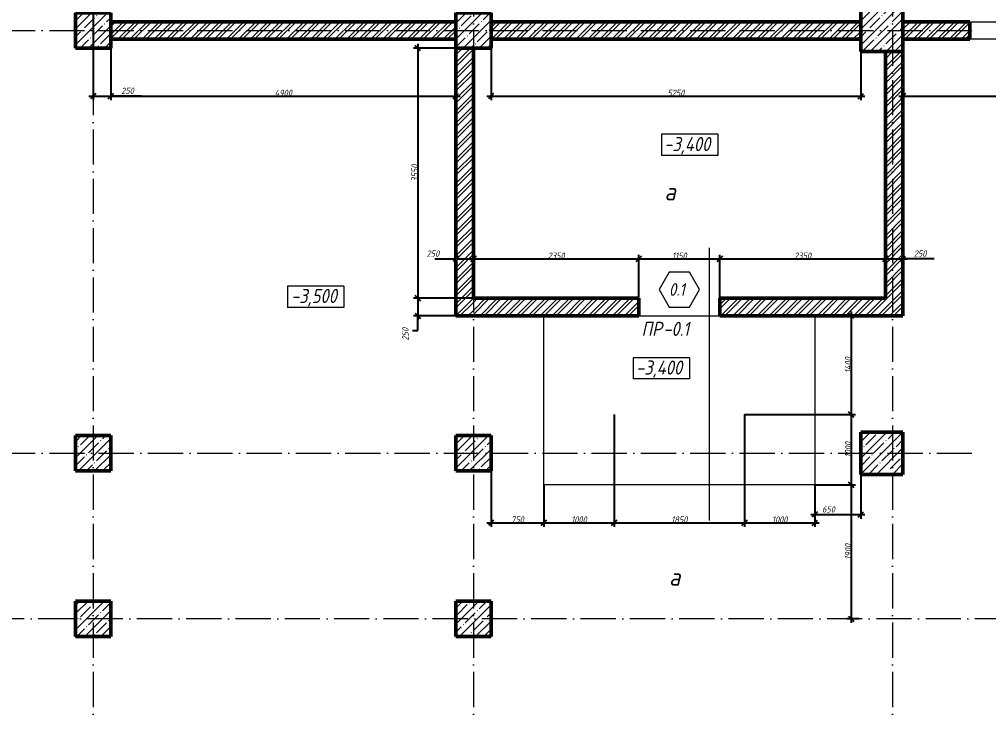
# Model space of a CAD drawing. Header units: millimetres. Extents: x -12989 to 629078, y -109036 to 555275.
# Drawn here: x 590341 to 604105, y 443170 to 452966 of the extents above; entities that cross this region are included whole.
import ezdxf

# ---------------------------------------------------------------- set-up
doc = ezdxf.new("R2010")
doc.units = ezdxf.units.MM
doc.linetypes.add('200_ШТРИХ_ш1п0_6_', pattern=[160, 100, -60])
doc.linetypes.add('50_200_ШТРИХ_1Т_ш5_п1_п1_', pattern=[700, 500, -100, 0, -100])
for name, color, linetype, lineweight in [('A-____-____-DIMS', 7, 'Continuous', 9), ('A-____-NOTE-TEXT', 7, 'Continuous', 9), ('A-DOOR-____-IDEN', 7, 'Continuous', 9), ('A-FLOR-____-OTLN', 7, 'Continuous', 9), ('A-GENM-____-IDEN', 7, 'Continuous', 9), ('A-WALL-____-MCUT-2', 7, 'Continuous', 50), ('G-____-____-DIMS', 7, 'Continuous', 9), ('S-COLS-____-MCUT', 7, 'Continuous', 50), ('S-COLS-____-OTLN', 7, 'Continuous', 9), ('S-GRID-____-OTLN-1', 7, '50_200_ШТРИХ_1Т_ш5_п1_п1_', 9)]:
    doc.layers.add(name, color=color, linetype=linetype, lineweight=lineweight)
for name, color, linetype, lineweight, true_color in [('A-DETL-GENF-OTLN-4', 9, '200_ШТРИХ_ш1п0_6_', 9, 0x808080), ('A-DETL-GENF-OTLN-5', 7, 'Continuous', 5, 0xc0c0c0), ('A-WALL-____-OTLN-1', 7, 'Continuous', 9, 0x800000), ('A-WALL-____-PATT-2', 7, 'Continuous', 9, 0x787878)]:
    doc.layers.add(name, color=color, linetype=linetype, lineweight=lineweight, true_color=true_color)
doc.styles.add('ISOCPEUR_I', font='isocpeui.ttf', dxfattribs={"width": 0.9, "height": 2.5})
doc.styles.add('ISOCPEUR_I_2', font='isocpeui.ttf', dxfattribs={"width": 0.85, "height": 2.3})
doc.styles.add('ISOCPEUR_I_6', font='isocpeui.ttf', dxfattribs={"width": 0.85, "height": 3.5})
doc.styles.add('ISOCPEUR_I_7', font='isocpeui.ttf', dxfattribs={"width": 0.9, "height": 90})
doc.dimstyles.new('ISO-1_8_0_9К_СРЕДНИЙ_Кладочные', dxfattribs={"dimscale": 304.8, "dimtxt": 89.638306, "dimasz": 0.246063, "dimexe": 0.19685, "dimexo": 0, "dimgap": 0, "dimtad": 1, "dimdec": 3, "dimrnd": 0.001, "dimdsep": 46, "dimtxsty": 'ISOCPEUR_I_7', "dimblk1": 'OBLIQUE', "dimblk2": 'OBLIQUE', "dimsah": 1, "dimcen": 0.09, "dimdle": 0.19685, "dimazin": 0, "dimtfac": 1, "dimtdec": 4, "dimtix": 1, "dimtmove": 2, "dimatfit": 3, "dimfxl": 1, "dimtvp": 1, "dimtolj": 1, "dimtzin": 0, "dimarcsym": 2})
doc.dimstyles.new('ISO-1_8_0_9К_СРЕДНИЙ_Кладочные_1', dxfattribs={"dimscale": 304.8, "dimtxt": 89.638306, "dimasz": 0.246063, "dimexe": 0.19685, "dimexo": 0, "dimgap": 0, "dimtad": 1, "dimdec": 3, "dimrnd": 0.001, "dimdsep": 46, "dimtxsty": 'ISOCPEUR_I_7', "dimblk1": 'OBLIQUE', "dimblk2": 'OBLIQUE', "dimsah": 1, "dimcen": 0.09, "dimdle": 0.19685, "dimazin": 0, "dimtfac": 1, "dimtdec": 4, "dimtix": 1, "dimtmove": 0, "dimatfit": 3, "dimfxl": 1, "dimtvp": 1, "dimtolj": 1, "dimtzin": 0, "dimarcsym": 2})
doc.dimstyles.new('ISO-1_8_0_9К_СРЕДНИЙ_Кладочные_2', dxfattribs={"dimscale": 304.8, "dimtxt": 89.638306, "dimasz": 0.246063, "dimexe": 0.19685, "dimexo": 0, "dimgap": 0, "dimtad": 1, "dimdec": 3, "dimrnd": 0.001, "dimdsep": 46, "dimtxsty": 'ISOCPEUR_I_7', "dimblk1": 'OBLIQUE', "dimblk2": 'OBLIQUE', "dimsah": 1, "dimcen": 0.09, "dimdle": 0.19685, "dimazin": 0, "dimtfac": 1, "dimtdec": 4, "dimtix": 1, "dimtmove": 1, "dimatfit": 3, "dimfxl": 1, "dimtvp": 1, "dimtolj": 1, "dimtzin": 0, "dimarcsym": 2})
pattern_1 = [(45, (513638.8, 428127.92), (-85.53659, 85.53659), []), (45, (513695.83, 428127.92), (-85.53659, 85.53659), [])]

# ---------------------------------------------------------------- blocks, each defined once
blk = doc.blocks.new('BSC_Колонна _Прямоугольная - 600х600-V13-АР1_Кладочный план подвала в осях 1-64_А-ГГ')
at = {"layer": 'S-COLS-____-OTLN'}
h = blk.add_hatch(dxfattribs=at)
h.set_pattern_fill('FP_23', color=256, style=0, pattern_type=2)
h.set_pattern_definition([(45, (-88950, -24681.04), (-114.04925, 114.04925), []), (45, (-88835.95, -24681.04), (-114.04925, 114.04925), [201.613, -40.323, 3.353, -36.97])])
h.paths.add_polyline_path([(-300, -300), (300, -300), (300, 300), (-300, 300)], flags=0)
at = {"layer": 'S-COLS-____-MCUT'}
for p, q in [((300, 300), (-300, 300)), ((-300, 300), (-300, -300)), ((300, -300), (300, 300)), ((-300, -300), (300, -300))]:
    blk.add_line(p, q, dxfattribs=at)
blk = doc.blocks.new('BSC_Колонна _Прямоугольная - 600х600-V14-АР1_Кладочный план подвала в осях 1-64_А-ГГ')
at = {"layer": 'S-COLS-____-OTLN'}
h = blk.add_hatch(dxfattribs=at)
h.set_pattern_fill('FP_24', color=256, style=0, pattern_type=2)
h.set_pattern_definition([(45, (-88950, -18681.04), (-114.04925, 114.04925), []), (45, (-88835.95, -18681.04), (-114.04925, 114.04925), [201.613, -40.323, 3.353, -36.97])])
h.paths.add_polyline_path([(-300, -300), (300, -300), (300, 300), (-300, 300)], flags=0)
at = {"layer": 'S-COLS-____-MCUT'}
for p, q in [((300, 300), (-300, 300)), ((-300, 300), (-300, -300)), ((300, -300), (300, 300)), ((-300, -300), (300, -300))]:
    blk.add_line(p, q, dxfattribs=at)
blk = doc.blocks.new('BSC_Колонна _Прямоугольная - 500х500-V20-АР1_Кладочный план подвала в осях 1-64_А-ГГ')
at = {"layer": 'S-COLS-____-OTLN'}
h = blk.add_hatch(dxfattribs=at)
h.set_pattern_fill('FP_31', color=256, style=0, pattern_type=2)
h.set_pattern_definition([(45, (-77750, -24681.04), (-114.04925, 114.04925), []), (45, (-77635.95, -24681.04), (-114.04925, 114.04925), [201.613, -40.323, 3.353, -36.97])])
h.paths.add_polyline_path([(-250, -250), (250, -250), (250, 250), (-250, 250)], flags=0)
at = {"layer": 'S-COLS-____-MCUT'}
for p, q in [((250, 250), (-250, 250)), ((-250, 250), (-250, -250)), ((250, -250), (250, 250)), ((-250, -250), (250, -250))]:
    blk.add_line(p, q, dxfattribs=at)
blk = doc.blocks.new('BSC_Колонна _Прямоугольная - 500х500-V21-АР1_Кладочный план подвала в осях 1-64_А-ГГ')
at = {"layer": 'S-COLS-____-OTLN'}
h = blk.add_hatch(dxfattribs=at)
h.set_pattern_fill('FP_32', color=256, style=0, pattern_type=2)
h.set_pattern_definition([(45, (-83150, -24681.04), (-114.04925, 114.04925), []), (45, (-83035.95, -24681.04), (-114.04925, 114.04925), [201.613, -40.323, 3.353, -36.97])])
h.paths.add_polyline_path([(-250, -250), (250, -250), (250, 250), (-250, 250)], flags=0)
at = {"layer": 'S-COLS-____-MCUT'}
for p, q in [((250, 250), (-250, 250)), ((-250, 250), (-250, -250)), ((250, -250), (250, 250)), ((-250, -250), (250, -250))]:
    blk.add_line(p, q, dxfattribs=at)
blk = doc.blocks.new('BSC_Колонна _Прямоугольная - 500х500-V22-АР1_Кладочный план подвала в осях 1-64_А-ГГ')
at = {"layer": 'S-COLS-____-OTLN'}
h = blk.add_hatch(dxfattribs=at)
h.set_pattern_fill('FP_33', color=256, style=0, pattern_type=2)
h.set_pattern_definition([(45, (-77750, -18681.04), (-114.04925, 114.04925), []), (45, (-77635.95, -18681.04), (-114.04925, 114.04925), [201.613, -40.323, 3.353, -36.97])])
h.paths.add_polyline_path([(-250, -250), (250, -250), (250, 250), (-250, 250)], flags=0)
at = {"layer": 'S-COLS-____-MCUT'}
for p, q in [((250, 250), (-250, 250)), ((-250, 250), (-250, -250)), ((250, -250), (250, 250)), ((-250, -250), (250, -250))]:
    blk.add_line(p, q, dxfattribs=at)
blk = doc.blocks.new('BSC_Колонна _Прямоугольная - 500х500-V23-АР1_Кладочный план подвала в осях 1-64_А-ГГ')
at = {"layer": 'S-COLS-____-OTLN'}
h = blk.add_hatch(dxfattribs=at)
h.set_pattern_fill('FP_34', color=256, style=0, pattern_type=2)
h.set_pattern_definition([(45, (-83150, -18681.04), (-114.04925, 114.04925), []), (45, (-83035.95, -18681.04), (-114.04925, 114.04925), [201.613, -40.323, 3.353, -36.97])])
h.paths.add_polyline_path([(-250, -250), (250, -250), (250, 250), (-250, 250)], flags=0)
at = {"layer": 'S-COLS-____-MCUT'}
for p, q in [((250, 250), (-250, 250)), ((-250, 250), (-250, -250)), ((250, -250), (250, 250)), ((-250, -250), (250, -250))]:
    blk.add_line(p, q, dxfattribs=at)
blk = doc.blocks.new('BSC_Колонна _Прямоугольная - 500х500-V24-АР1_Кладочный план подвала в осях 1-64_А-ГГ')
at = {"layer": 'S-COLS-____-OTLN'}
h = blk.add_hatch(dxfattribs=at)
h.set_pattern_fill('FP_35', color=256, style=0, pattern_type=2)
h.set_pattern_definition([(45, (-77750, -16331.04), (-114.04925, 114.04925), []), (45, (-77635.95, -16331.04), (-114.04925, 114.04925), [201.613, -40.323, 3.353, -36.97])])
h.paths.add_polyline_path([(-250, -250), (250, -250), (250, 250), (-250, 250)], flags=0)
at = {"layer": 'S-COLS-____-MCUT'}
for p, q in [((250, 250), (-250, 250)), ((-250, 250), (-250, -250)), ((250, -250), (250, 250)), ((-250, -250), (250, -250))]:
    blk.add_line(p, q, dxfattribs=at)
blk = doc.blocks.new('BSC_Колонна _Прямоугольная - 500х500-V25-АР1_Кладочный план подвала в осях 1-64_А-ГГ')
at = {"layer": 'S-COLS-____-OTLN'}
h = blk.add_hatch(dxfattribs=at)
h.set_pattern_fill('FP_36', color=256, style=0, pattern_type=2)
h.set_pattern_definition([(45, (-83150, -16331.04), (-114.04925, 114.04925), []), (45, (-83035.95, -16331.04), (-114.04925, 114.04925), [201.613, -40.323, 3.353, -36.97])])
h.paths.add_polyline_path([(-250, -250), (250, -250), (250, 250), (-250, 250)], flags=0)
at = {"layer": 'S-COLS-____-MCUT'}
for p, q in [((250, 250), (-250, 250)), ((-250, 250), (-250, -250)), ((250, -250), (250, 250)), ((-250, -250), (250, -250))]:
    blk.add_line(p, q, dxfattribs=at)
blk = doc.blocks.new('DET_L_Имитация разреза_ISO2-5 - Влево-35542105-АР1_Кладочный план подвала в осях 1-64_А-ГГ')
at = {"layer": 'A-DETL-GENF-OTLN-5'}
blk.add_line((143, 0), (4017, 0), dxfattribs=at)
blk = doc.blocks.new('Высотные отметки - 9_5х3_5_h_-17668430-АР1_Кладочный план подвала в осях 1-64_А-ГГ')
at = {"layer": 'G-____-____-DIMS'}
for p, q in [((-4, 3), (-4, 0)), ((4, 3), (-4, 3)), ((4, 3), (4, 0)), ((4, 0), (-4, 0))]:
    blk.add_line(p, q, dxfattribs=at)
blk = doc.blocks.new('_Oblique')
at = {"color": 0, "linetype": 'ByBlock', "lineweight": -2}
blk.add_line((-0.5, -0.5), (0.5, 0.5), dxfattribs=at)
blk = doc.blocks.new('*D6333')
at = {"layer": 'A-____-____-DIMS', "color": 0, "lineweight": -2, "transparency": 16777216}
for p, q in [((601639, 448759), (602214, 448759)), ((602154, 448819), (602154, 447299)), ((600639, 447359), (602214, 447359))]:
    blk.add_line(p, q, dxfattribs=at)
at = {"layer": 'Defpoints', "color": 0, "transparency": 16777216}
for p in [(601639, 448759), (600639, 447359), (602154, 447359)]:
    blk.add_point(p, dxfattribs=at)
at = {"layer": 'A-____-____-DIMS', "color": 0, "lineweight": -2, "transparency": 16777216, "xscale": 75, "yscale": 75, "zscale": 75}
for p, rotation in [((602154, 448759), 90), ((602154, 447359), 270)]:
    blk.add_blockref('_Oblique', p, dxfattribs=dict(at, rotation=rotation))
at = {"layer": 'A-____-____-DIMS', "color": 0, "transparency": 16777216, "insert": (602109, 448059), "char_height": 90, "width": 521.28, "attachment_point": 5, "rotation": 90, "style": 'ISOCPEUR_I_7'}
blk.add_mtext('\\A1;1400', dxfattribs=at)
blk = doc.blocks.new('*D6334')
at = {"layer": 'A-____-____-DIMS', "color": 0, "lineweight": -2, "transparency": 16777216}
for p, q in [((600639, 447359), (602214, 447359)), ((602154, 447419), (602154, 446299)), ((601639, 446359), (602214, 446359))]:
    blk.add_line(p, q, dxfattribs=at)
at = {"layer": 'Defpoints', "color": 0, "transparency": 16777216}
for p in [(600639, 447359), (601639, 446359), (602154, 446359)]:
    blk.add_point(p, dxfattribs=at)
at = {"layer": 'A-____-____-DIMS', "color": 0, "lineweight": -2, "transparency": 16777216, "xscale": 75, "yscale": 75, "zscale": 75}
for p, rotation in [((602154, 447359), 90), ((602154, 446359), 270)]:
    blk.add_blockref('_Oblique', p, dxfattribs=dict(at, rotation=rotation))
at = {"layer": 'A-____-____-DIMS', "color": 0, "transparency": 16777216, "insert": (602109, 446859), "char_height": 90, "width": 504.73, "attachment_point": 5, "rotation": 90, "style": 'ISOCPEUR_I_7'}
blk.add_mtext('\\A1;1000', dxfattribs=at)
blk = doc.blocks.new('*D6335')
at = {"layer": 'A-____-____-DIMS', "color": 0, "lineweight": -2, "transparency": 16777216}
for p, q in [((601639, 446359), (602214, 446359)), ((602154, 446419), (602154, 444399)), ((602260, 444459), (602094, 444459))]:
    blk.add_line(p, q, dxfattribs=at)
at = {"layer": 'Defpoints', "color": 0, "transparency": 16777216}
for p in [(601639, 446359), (602154, 444459), (602260, 444459)]:
    blk.add_point(p, dxfattribs=at)
at = {"layer": 'A-____-____-DIMS', "color": 0, "lineweight": -2, "transparency": 16777216, "xscale": 75, "yscale": 75, "zscale": 75}
for p, rotation in [((602154, 446359), 90), ((602154, 444459), 270)]:
    blk.add_blockref('_Oblique', p, dxfattribs=dict(at, rotation=rotation))
at = {"layer": 'A-____-____-DIMS', "color": 0, "transparency": 16777216, "insert": (602109, 445409), "char_height": 90, "width": 504.73, "attachment_point": 5, "rotation": 90, "style": 'ISOCPEUR_I_7'}
blk.add_mtext('\\A1;1900', dxfattribs=at)
blk = doc.blocks.new('*D6336')
at = {"layer": 'A-____-____-DIMS', "color": 0, "lineweight": -2, "transparency": 16777216}
for p, q in [((597039, 446559), (597039, 445762)), ((597789, 446359), (597789, 445762)), ((596979, 445822), (597849, 445822))]:
    blk.add_line(p, q, dxfattribs=at)
at = {"layer": 'Defpoints', "color": 0, "transparency": 16777216}
for p in [(597039, 446559), (597789, 446359), (597789, 445822)]:
    blk.add_point(p, dxfattribs=at)
at = {"layer": 'A-____-____-DIMS', "color": 0, "lineweight": -2, "transparency": 16777216, "xscale": 75, "yscale": 75, "zscale": 75, "rotation": 180}
blk.add_blockref('_Oblique', (597039, 445822), dxfattribs=at)
at = {"layer": 'A-____-____-DIMS', "color": 0, "lineweight": -2, "transparency": 16777216, "xscale": 75, "yscale": 75, "zscale": 75}
blk.add_blockref('_Oblique', (597789, 445822), dxfattribs=at)
at = {"layer": 'A-____-____-DIMS', "color": 0, "transparency": 16777216, "insert": (597414, 445868), "char_height": 90, "width": 409.58, "attachment_point": 5, "style": 'ISOCPEUR_I_7'}
blk.add_mtext('\\A1;750', dxfattribs=at)
blk = doc.blocks.new('*D6337')
at = {"layer": 'A-____-____-DIMS', "color": 0, "lineweight": -2, "transparency": 16777216}
for p, q in [((598789, 447359), (598789, 445762)), ((597789, 446359), (597789, 445762)), ((597729, 445822), (598849, 445822))]:
    blk.add_line(p, q, dxfattribs=at)
at = {"layer": 'Defpoints', "color": 0, "transparency": 16777216}
for p in [(598789, 447359), (597789, 446359), (598789, 445822)]:
    blk.add_point(p, dxfattribs=at)
at = {"layer": 'A-____-____-DIMS', "color": 0, "lineweight": -2, "transparency": 16777216, "xscale": 75, "yscale": 75, "zscale": 75, "rotation": 180}
blk.add_blockref('_Oblique', (597789, 445822), dxfattribs=at)
at = {"layer": 'A-____-____-DIMS', "color": 0, "lineweight": -2, "transparency": 16777216, "xscale": 75, "yscale": 75, "zscale": 75}
blk.add_blockref('_Oblique', (598789, 445822), dxfattribs=at)
at = {"layer": 'A-____-____-DIMS', "color": 0, "transparency": 16777216, "insert": (598289, 445867), "char_height": 90, "width": 504.73, "attachment_point": 5, "style": 'ISOCPEUR_I_7'}
blk.add_mtext('\\A1;1000', dxfattribs=at)
blk = doc.blocks.new('*D6348')
at = {"layer": 'A-____-____-DIMS', "color": 0, "lineweight": -2, "transparency": 16777216}
for p, q in [((598789, 447359), (598789, 445762)), ((600639, 447359), (600639, 445762)), ((598729, 445822), (600699, 445822))]:
    blk.add_line(p, q, dxfattribs=at)
at = {"layer": 'Defpoints', "color": 0, "transparency": 16777216}
for p in [(598789, 447359), (600639, 447359), (600639, 445822)]:
    blk.add_point(p, dxfattribs=at)
at = {"layer": 'A-____-____-DIMS', "color": 0, "lineweight": -2, "transparency": 16777216, "xscale": 75, "yscale": 75, "zscale": 75, "rotation": 180}
blk.add_blockref('_Oblique', (598789, 445822), dxfattribs=at)
at = {"layer": 'A-____-____-DIMS', "color": 0, "lineweight": -2, "transparency": 16777216, "xscale": 75, "yscale": 75, "zscale": 75}
blk.add_blockref('_Oblique', (600639, 445822), dxfattribs=at)
at = {"layer": 'A-____-____-DIMS', "color": 0, "transparency": 16777216, "insert": (599714, 445867), "char_height": 90, "width": 504.73, "attachment_point": 5, "style": 'ISOCPEUR_I_7'}
blk.add_mtext('\\A1;1850', dxfattribs=at)
blk = doc.blocks.new('*D6349')
at = {"layer": 'A-____-____-DIMS', "color": 0, "lineweight": -2, "transparency": 16777216}
for p, q in [((600639, 447359), (600639, 445762)), ((601639, 446359), (601639, 445762)), ((600579, 445822), (601699, 445822))]:
    blk.add_line(p, q, dxfattribs=at)
at = {"layer": 'Defpoints', "color": 0, "transparency": 16777216}
for p in [(600639, 447359), (601639, 446359), (601639, 445822)]:
    blk.add_point(p, dxfattribs=at)
at = {"layer": 'A-____-____-DIMS', "color": 0, "lineweight": -2, "transparency": 16777216, "xscale": 75, "yscale": 75, "zscale": 75, "rotation": 180}
blk.add_blockref('_Oblique', (600639, 445822), dxfattribs=at)
at = {"layer": 'A-____-____-DIMS', "color": 0, "lineweight": -2, "transparency": 16777216, "xscale": 75, "yscale": 75, "zscale": 75}
blk.add_blockref('_Oblique', (601639, 445822), dxfattribs=at)
at = {"layer": 'A-____-____-DIMS', "color": 0, "transparency": 16777216, "insert": (601139, 445867), "char_height": 90, "width": 504.73, "attachment_point": 5, "style": 'ISOCPEUR_I_7'}
blk.add_mtext('\\A1;1000', dxfattribs=at)
blk = doc.blocks.new('*D6350')
at = {"layer": 'A-____-____-DIMS', "color": 0, "lineweight": -2, "transparency": 16777216}
for p, q in [((602289, 446509), (602289, 445877)), ((601639, 446359), (601639, 445877)), ((601579, 445937), (602349, 445937))]:
    blk.add_line(p, q, dxfattribs=at)
at = {"layer": 'Defpoints', "color": 0, "transparency": 16777216}
for p in [(602289, 446509), (601639, 446359), (602289, 445937)]:
    blk.add_point(p, dxfattribs=at)
at = {"layer": 'A-____-____-DIMS', "color": 0, "lineweight": -2, "transparency": 16777216, "xscale": 75, "yscale": 75, "zscale": 75, "rotation": 180}
blk.add_blockref('_Oblique', (601639, 445937), dxfattribs=at)
at = {"layer": 'A-____-____-DIMS', "color": 0, "lineweight": -2, "transparency": 16777216, "xscale": 75, "yscale": 75, "zscale": 75}
blk.add_blockref('_Oblique', (602289, 445937), dxfattribs=at)
at = {"layer": 'A-____-____-DIMS', "color": 0, "transparency": 16777216, "insert": (601739, 446057), "char_height": 90, "width": 409.58, "attachment_point": 1, "line_spacing_factor": 1.149209, "style": 'ISOCPEUR_I_7'}
blk.add_mtext('\\A1;650', dxfattribs=at)
blk = doc.blocks.new('Марка проема - марка проема-27336095-АР1_Кладочный план подвала в осях 1-64_А-ГГ')
at = {"layer": 'A-DOOR-____-IDEN'}
for p, q in [((-1.44, 0.16), (-2.88, -2.33)), ((1.44, 0.16), (-1.44, 0.16)), ((2.88, -2.33), (1.44, 0.16)), ((-2.88, -2.33), (-1.44, -4.82)), ((1.44, -4.82), (2.88, -2.33)), ((-1.44, -4.82), (1.44, -4.82))]:
    blk.add_line(p, q, dxfattribs=at)
blk = doc.blocks.new('*D6393')
at = {"layer": 'A-____-____-DIMS', "color": 0, "lineweight": -2, "transparency": 16777216}
for p, q in [((596539, 452559), (595939, 452559)), ((595999, 452619), (595999, 448949)), ((596789, 449009), (595939, 449009))]:
    blk.add_line(p, q, dxfattribs=at)
at = {"layer": 'Defpoints', "color": 0, "transparency": 16777216}
for p in [(596539, 452559), (595999, 449009), (596789, 449009)]:
    blk.add_point(p, dxfattribs=at)
at = {"layer": 'A-____-____-DIMS', "color": 0, "lineweight": -2, "transparency": 16777216, "xscale": 75, "yscale": 75, "zscale": 75}
for p, rotation in [((595999, 452559), 90), ((595999, 449009), 270)]:
    blk.add_blockref('_Oblique', p, dxfattribs=dict(at, rotation=rotation))
at = {"layer": 'A-____-____-DIMS', "color": 0, "transparency": 16777216, "insert": (595954, 450784), "char_height": 90, "width": 546.1, "attachment_point": 5, "rotation": 90, "style": 'ISOCPEUR_I_7'}
blk.add_mtext('\\A1;3550', dxfattribs=at)
blk = doc.blocks.new('*D6394')
at = {"layer": 'A-____-____-DIMS', "color": 0, "lineweight": -2, "transparency": 16777216}
for p, q in [((596789, 449009), (595939, 449009)), ((595999, 449069), (595999, 448699)), ((596539, 448759), (595939, 448759)), ((595999, 448553), (595999, 448759)), ((595924, 448553), (595999, 448553))]:
    blk.add_line(p, q, dxfattribs=at)
at = {"layer": 'Defpoints', "color": 0, "transparency": 16777216}
for p in [(596789, 449009), (595999, 448759), (596539, 448759)]:
    blk.add_point(p, dxfattribs=at)
at = {"layer": 'A-____-____-DIMS', "color": 0, "lineweight": -2, "transparency": 16777216, "xscale": 75, "yscale": 75, "zscale": 75}
for p, rotation in [((595999, 449009), 90), ((595999, 448759), 270)]:
    blk.add_blockref('_Oblique', p, dxfattribs=dict(at, rotation=rotation))
at = {"layer": 'A-____-____-DIMS', "color": 0, "transparency": 16777216, "insert": (595778, 448408), "char_height": 90, "width": 409.58, "attachment_point": 1, "rotation": 90, "line_spacing_factor": 1.149209, "style": 'ISOCPEUR_I_7'}
blk.add_mtext('\\A1;250', dxfattribs=at)
blk = doc.blocks.new('*D6395')
at = {"layer": 'A-____-____-DIMS', "color": 0, "lineweight": -2, "transparency": 16777216}
for p, q in [((596539, 449673), (596539, 449507)), ((596789, 449673), (596789, 449507)), ((596243, 449567), (596539, 449567)), ((596479, 449567), (596849, 449567))]:
    blk.add_line(p, q, dxfattribs=at)
at = {"layer": 'Defpoints', "color": 0, "transparency": 16777216}
for p in [(596539, 449673), (596789, 449673), (596789, 449567)]:
    blk.add_point(p, dxfattribs=at)
at = {"layer": 'A-____-____-DIMS', "color": 0, "lineweight": -2, "transparency": 16777216, "xscale": 75, "yscale": 75, "zscale": 75, "rotation": 180}
blk.add_blockref('_Oblique', (596539, 449567), dxfattribs=at)
at = {"layer": 'A-____-____-DIMS', "color": 0, "lineweight": -2, "transparency": 16777216, "xscale": 75, "yscale": 75, "zscale": 75}
blk.add_blockref('_Oblique', (596789, 449567), dxfattribs=at)
at = {"layer": 'A-____-____-DIMS', "color": 0, "transparency": 16777216, "insert": (596124, 449687), "char_height": 90, "width": 409.58, "attachment_point": 1, "line_spacing_factor": 1.149209, "style": 'ISOCPEUR_I_7'}
blk.add_mtext('\\A1;250', dxfattribs=at)
blk = doc.blocks.new('*D6396')
at = {"layer": 'A-____-____-DIMS', "color": 0, "lineweight": -2, "transparency": 16777216}
for p, q in [((596789, 449673), (596789, 449507)), ((596729, 449567), (599199, 449567)), ((599139, 449017), (599139, 449627))]:
    blk.add_line(p, q, dxfattribs=at)
at = {"layer": 'Defpoints', "color": 0, "transparency": 16777216}
for p in [(596789, 449673), (599139, 449567), (599139, 449017)]:
    blk.add_point(p, dxfattribs=at)
at = {"layer": 'A-____-____-DIMS', "color": 0, "lineweight": -2, "transparency": 16777216, "xscale": 75, "yscale": 75, "zscale": 75, "rotation": 180}
blk.add_blockref('_Oblique', (596789, 449567), dxfattribs=at)
at = {"layer": 'A-____-____-DIMS', "color": 0, "lineweight": -2, "transparency": 16777216, "xscale": 75, "yscale": 75, "zscale": 75}
blk.add_blockref('_Oblique', (599139, 449567), dxfattribs=at)
at = {"layer": 'A-____-____-DIMS', "color": 0, "transparency": 16777216, "insert": (597964, 449612), "char_height": 90, "width": 546.1, "attachment_point": 5, "style": 'ISOCPEUR_I_7'}
blk.add_mtext('\\A1;2350', dxfattribs=at)
blk = doc.blocks.new('*D6397')
at = {"layer": 'A-____-____-DIMS', "color": 0, "lineweight": -2, "transparency": 16777216}
for p, q in [((599079, 449567), (600349, 449567)), ((599139, 449017), (599139, 449627)), ((600289, 449015), (600289, 449627))]:
    blk.add_line(p, q, dxfattribs=at)
at = {"layer": 'Defpoints', "color": 0, "transparency": 16777216}
for p in [(600289, 449567), (599139, 449017), (600289, 449015)]:
    blk.add_point(p, dxfattribs=at)
at = {"layer": 'A-____-____-DIMS', "color": 0, "lineweight": -2, "transparency": 16777216, "xscale": 75, "yscale": 75, "zscale": 75, "rotation": 180}
blk.add_blockref('_Oblique', (599139, 449567), dxfattribs=at)
at = {"layer": 'A-____-____-DIMS', "color": 0, "lineweight": -2, "transparency": 16777216, "xscale": 75, "yscale": 75, "zscale": 75}
blk.add_blockref('_Oblique', (600289, 449567), dxfattribs=at)
at = {"layer": 'A-____-____-DIMS', "color": 0, "transparency": 16777216, "insert": (599714, 449612), "char_height": 90, "width": 463.36, "attachment_point": 5, "style": 'ISOCPEUR_I_7'}
blk.add_mtext('\\A1;1150', dxfattribs=at)
blk = doc.blocks.new('*D6398')
at = {"layer": 'A-____-____-DIMS', "color": 0, "lineweight": -2, "transparency": 16777216}
for p, q in [((602639, 449673), (602639, 449507)), ((600229, 449567), (602699, 449567)), ((600289, 449015), (600289, 449627))]:
    blk.add_line(p, q, dxfattribs=at)
at = {"layer": 'Defpoints', "color": 0, "transparency": 16777216}
for p in [(602639, 449673), (602639, 449567), (600289, 449015)]:
    blk.add_point(p, dxfattribs=at)
at = {"layer": 'A-____-____-DIMS', "color": 0, "lineweight": -2, "transparency": 16777216, "xscale": 75, "yscale": 75, "zscale": 75, "rotation": 180}
blk.add_blockref('_Oblique', (600289, 449567), dxfattribs=at)
at = {"layer": 'A-____-____-DIMS', "color": 0, "lineweight": -2, "transparency": 16777216, "xscale": 75, "yscale": 75, "zscale": 75}
blk.add_blockref('_Oblique', (602639, 449567), dxfattribs=at)
at = {"layer": 'A-____-____-DIMS', "color": 0, "transparency": 16777216, "insert": (601464, 449612), "char_height": 90, "width": 546.1, "attachment_point": 5, "style": 'ISOCPEUR_I_7'}
blk.add_mtext('\\A1;2350', dxfattribs=at)
blk = doc.blocks.new('*D6399')
at = {"layer": 'A-____-____-DIMS', "color": 0, "lineweight": -2, "transparency": 16777216}
for p, q in [((602639, 449673), (602639, 449507)), ((602889, 449673), (602889, 449507)), ((602579, 449567), (602949, 449567)), ((603333, 449567), (602889, 449567))]:
    blk.add_line(p, q, dxfattribs=at)
at = {"layer": 'Defpoints', "color": 0, "transparency": 16777216}
for p in [(602639, 449673), (602889, 449673), (602889, 449567)]:
    blk.add_point(p, dxfattribs=at)
at = {"layer": 'A-____-____-DIMS', "color": 0, "lineweight": -2, "transparency": 16777216, "xscale": 75, "yscale": 75, "zscale": 75, "rotation": 180}
blk.add_blockref('_Oblique', (602639, 449567), dxfattribs=at)
at = {"layer": 'A-____-____-DIMS', "color": 0, "lineweight": -2, "transparency": 16777216, "xscale": 75, "yscale": 75, "zscale": 75}
blk.add_blockref('_Oblique', (602889, 449567), dxfattribs=at)
at = {"layer": 'A-____-____-DIMS', "color": 0, "transparency": 16777216, "insert": (603042, 449687), "char_height": 90, "width": 409.58, "attachment_point": 1, "line_spacing_factor": 1.149209, "style": 'ISOCPEUR_I_7'}
blk.add_mtext('\\A1;250', dxfattribs=at)
blk = doc.blocks.new('*D6400')
at = {"layer": 'A-____-____-DIMS', "color": 0, "lineweight": -2, "transparency": 16777216}
for p, q in [((597039, 452684), (597039, 451818)), ((602289, 452684), (602289, 451818)), ((596979, 451878), (602349, 451878))]:
    blk.add_line(p, q, dxfattribs=at)
at = {"layer": 'Defpoints', "color": 0, "transparency": 16777216}
for p in [(597039, 452684), (602289, 452684), (602289, 451878)]:
    blk.add_point(p, dxfattribs=at)
at = {"layer": 'A-____-____-DIMS', "color": 0, "lineweight": -2, "transparency": 16777216, "xscale": 75, "yscale": 75, "zscale": 75, "rotation": 180}
blk.add_blockref('_Oblique', (597039, 451878), dxfattribs=at)
at = {"layer": 'A-____-____-DIMS', "color": 0, "lineweight": -2, "transparency": 16777216, "xscale": 75, "yscale": 75, "zscale": 75}
blk.add_blockref('_Oblique', (602289, 451878), dxfattribs=at)
at = {"layer": 'A-____-____-DIMS', "color": 0, "transparency": 16777216, "insert": (599664, 451923), "char_height": 90, "width": 546.1, "attachment_point": 5, "style": 'ISOCPEUR_I_7'}
blk.add_mtext('\\A1;5250', dxfattribs=at)
blk = doc.blocks.new('*D6408')
at = {"layer": 'A-____-____-DIMS', "color": 0, "lineweight": -2, "transparency": 16777216}
for p, q in [((591389, 453059), (591389, 451818)), ((591639, 452684), (591639, 451818)), ((591329, 451878), (591699, 451878)), ((592077, 451878), (591639, 451878))]:
    blk.add_line(p, q, dxfattribs=at)
at = {"layer": 'Defpoints', "color": 0, "transparency": 16777216}
for p in [(591389, 453059), (591639, 452684), (591639, 451878)]:
    blk.add_point(p, dxfattribs=at)
at = {"layer": 'A-____-____-DIMS', "color": 0, "lineweight": -2, "transparency": 16777216, "xscale": 75, "yscale": 75, "zscale": 75, "rotation": 180}
blk.add_blockref('_Oblique', (591389, 451878), dxfattribs=at)
at = {"layer": 'A-____-____-DIMS', "color": 0, "lineweight": -2, "transparency": 16777216, "xscale": 75, "yscale": 75, "zscale": 75}
blk.add_blockref('_Oblique', (591639, 451878), dxfattribs=at)
at = {"layer": 'A-____-____-DIMS', "color": 0, "transparency": 16777216, "insert": (591786, 451998), "char_height": 90, "width": 409.58, "attachment_point": 1, "line_spacing_factor": 1.149209, "style": 'ISOCPEUR_I_7'}
blk.add_mtext('\\A1;250', dxfattribs=at)
blk = doc.blocks.new('*D6409')
at = {"layer": 'A-____-____-DIMS', "color": 0, "lineweight": -2, "transparency": 16777216}
for p, q in [((591639, 452684), (591639, 451818)), ((596539, 452684), (596539, 451818)), ((591579, 451878), (596599, 451878))]:
    blk.add_line(p, q, dxfattribs=at)
at = {"layer": 'Defpoints', "color": 0, "transparency": 16777216}
for p in [(591639, 452684), (596539, 452684), (596539, 451878)]:
    blk.add_point(p, dxfattribs=at)
at = {"layer": 'A-____-____-DIMS', "color": 0, "lineweight": -2, "transparency": 16777216, "xscale": 75, "yscale": 75, "zscale": 75, "rotation": 180}
blk.add_blockref('_Oblique', (591639, 451878), dxfattribs=at)
at = {"layer": 'A-____-____-DIMS', "color": 0, "lineweight": -2, "transparency": 16777216, "xscale": 75, "yscale": 75, "zscale": 75}
blk.add_blockref('_Oblique', (596539, 451878), dxfattribs=at)
at = {"layer": 'A-____-____-DIMS', "color": 0, "transparency": 16777216, "insert": (594089, 451923), "char_height": 90, "width": 562.65, "attachment_point": 5, "style": 'ISOCPEUR_I_7'}
blk.add_mtext('\\A1;4900', dxfattribs=at)
blk = doc.blocks.new('*D6410')
at = {"layer": 'A-____-____-DIMS', "color": 0, "lineweight": -2, "transparency": 16777216}
for p, q in [((606889, 452934), (606889, 451818)), ((602889, 452684), (602889, 451818)), ((602829, 451878), (606949, 451878))]:
    blk.add_line(p, q, dxfattribs=at)
at = {"layer": 'Defpoints', "color": 0, "transparency": 16777216}
for p in [(606889, 452934), (602889, 452684), (606889, 451878)]:
    blk.add_point(p, dxfattribs=at)
at = {"layer": 'A-____-____-DIMS', "color": 0, "lineweight": -2, "transparency": 16777216, "xscale": 75, "yscale": 75, "zscale": 75, "rotation": 180}
blk.add_blockref('_Oblique', (602889, 451878), dxfattribs=at)
at = {"layer": 'A-____-____-DIMS', "color": 0, "lineweight": -2, "transparency": 16777216, "xscale": 75, "yscale": 75, "zscale": 75}
blk.add_blockref('_Oblique', (606889, 451878), dxfattribs=at)
at = {"layer": 'A-____-____-DIMS', "color": 0, "transparency": 16777216, "insert": (604889, 451923), "char_height": 90, "width": 562.65, "attachment_point": 5, "style": 'ISOCPEUR_I_7'}
blk.add_mtext('\\A1;4000', dxfattribs=at)

msp = doc.modelspace()

# ---------------------------------------------------------------- hatches: boundary and pattern name
at = {"layer": 'A-WALL-____-PATT-2'}
h = msp.add_hatch(dxfattribs=at)
h.set_pattern_fill('FP_5', color=256, style=0, pattern_type=2)
h.set_pattern_definition(pattern_1)
h.paths.add_polyline_path([(596538.8036, 452683.9591), (596538.8036, 452933.9591), (591638.8036, 452933.9591), (591638.8036, 452683.9591)], flags=0)
h = msp.add_hatch(dxfattribs=at)
h.set_pattern_fill('FP_5', color=256, style=0, pattern_type=2)
h.set_pattern_definition(pattern_1)
h.paths.add_polyline_path([(602288.8036, 452683.9591), (602288.8036, 452933.9591), (597038.8036, 452933.9591), (597038.8036, 452683.9591), (598463.5906, 452683.9591)], flags=0)
h = msp.add_hatch(dxfattribs=at)
h.set_pattern_fill('FP_5', color=256, style=0, pattern_type=2)
h.set_pattern_definition(pattern_1)
h.paths.add_polyline_path([(607138.8036, 452683.9591), (607138.8036, 452933.9591), (605038.8036, 452933.9591), (605038.8036, 452683.9591), (605533.6035, 452683.9591)], flags=0)
h.paths.add_polyline_path([(603838.8036, 452683.9591), (603838.8036, 452933.9591), (602888.8036, 452933.9591), (602888.8036, 452683.9591)], flags=0)
h = msp.add_hatch(dxfattribs=at)
h.set_pattern_fill('FP_5', color=256, style=0, pattern_type=2)
h.set_pattern_definition(pattern_1)
h.paths.add_polyline_path([(596788.8036, 448758.9591), (596788.8036, 452558.9591), (596538.8036, 452558.9591), (596538.8036, 448758.9591)], flags=0)
h = msp.add_hatch(dxfattribs=at)
h.set_pattern_fill('FP_5', color=256, style=0, pattern_type=2)
h.set_pattern_definition(pattern_1)
h.paths.add_polyline_path([(602888.8036, 449008.9591), (602888.8036, 452508.9591), (602638.8036, 452508.9591), (602638.8036, 449008.9591)], flags=0)
h = msp.add_hatch(dxfattribs=at)
h.set_pattern_fill('FP_5', color=256, style=0, pattern_type=2)
h.set_pattern_definition(pattern_1)
h.paths.add_polyline_path([(600288.8036, 448758.9591), (602888.8036, 448758.9591), (602888.8036, 449008.9591), (600288.8036, 449008.9591)], flags=0)
h.paths.add_polyline_path([(598463.5906, 448758.9591), (599138.8036, 448758.9591), (599138.8036, 449008.9591), (596788.8036, 449008.9591), (596788.8036, 448758.9591)], flags=0)

# ---------------------------------------------------------------- linework, layer by layer
at = {"layer": 'A-FLOR-____-OTLN'}
for p, q in [((597788.8036, 446358.9591), (597788.8036, 448758.9591)), ((599138.8036, 448758.9591), (600288.8036, 448758.9591)), ((601638.8036, 448758.9591), (601638.8036, 446358.9591)), ((601638.8036, 446358.9591), (597788.8036, 446358.9591))]:
    msp.add_line(p, q, dxfattribs=at)
at = {"layer": 'A-WALL-____-MCUT-2'}
for p, q in [((596538.8036, 452933.9591), (591638.8036, 452933.9591)), ((602288.8036, 452933.9591), (597038.8036, 452933.9591)), ((603838.8036, 452933.9591), (602888.8036, 452933.9591)), ((603838.8036, 452683.9591), (603838.8036, 452933.9591)), ((591638.8036, 452683.9591), (596538.8036, 452683.9591)), ((596538.8036, 452558.9591), (596538.8036, 448758.9591)), ((596788.8036, 449008.9591), (596788.8036, 452558.9591)), ((597038.8036, 452683.9591), (602288.8036, 452683.9591)), ((602888.8036, 452683.9591), (603838.8036, 452683.9591)), ((602638.8036, 452508.9591), (602638.8036, 449008.9591)), ((602888.8036, 448758.9591), (602888.8036, 452508.9591)), ((599138.8036, 449008.9591), (596788.8036, 449008.9591)), ((599138.8036, 448758.9591), (599138.8036, 449008.9591)), ((602638.8036, 449008.9591), (600288.8036, 449008.9591)), ((600288.8036, 449008.9591), (600288.8036, 448758.9591)), ((596538.8036, 448758.9591), (599138.8036, 448758.9591)), ((600288.8036, 448758.9591), (602888.8036, 448758.9591))]:
    msp.add_line(p, q, dxfattribs=at)
at = {"layer": 'A-WALL-____-OTLN-1'}
for p, q in [((603838.8036, 452933.9591), (605038.8036, 452933.9591)), ((605038.8036, 452683.9591), (603838.8036, 452683.9591))]:
    msp.add_line(p, q, dxfattribs=at)
at = {"layer": 'S-GRID-____-OTLN-1'}
for p, q in [((591388.8036, 478008.8768), (591388.8036, 436697.8168)), ((596788.8036, 478008.8768), (596788.8036, 439950.6515)), ((602738.8036, 478008.8768), (602738.8036, 423645.3108)), ((580965.574, 452808.9591), (603957.5909, 452808.9591)), ((580965.574, 446808.9591), (603957.5909, 446808.9591)), ((617713.2102, 444458.9591), (580965.574, 444458.9591))]:
    msp.add_line(p, q, dxfattribs=at)

# ---------------------------------------------------------------- block references
at = {"layer": 'A-DETL-GENF-OTLN-4', "rotation": 269.9999999999998}
msp.add_blockref('DET_L_Имитация разреза_ISO2-5 - Влево-35542105-АР1_Кладочный план подвала в осях 1-64_А-ГГ', (600138.8036, 449868.9591), dxfattribs=at)
at = {"layer": 'A-DOOR-____-IDEN', "xscale": 99.99999999999993, "yscale": 99.99999999999993, "zscale": 99.99999999999993}
msp.add_blockref('Марка проема - марка проема-27336095-АР1_Кладочный план подвала в осях 1-64_А-ГГ', (599713.8036, 449363.9591), dxfattribs=at)
at = {"layer": 'G-____-____-DIMS', "xscale": 99.99999999999993, "yscale": 99.99999999999993, "zscale": 99.99999999999993}
for p in [(599859.2044, 451036.0387), (594550.4008, 448879.3108), (599459.3279, 447863.6297)]:
    msp.add_blockref('Высотные отметки - 9_5х3_5_h_-17668430-АР1_Кладочный план подвала в осях 1-64_А-ГГ', p, dxfattribs=at)
at = {"layer": 'S-COLS-____-OTLN'}
for name, p in [('BSC_Колонна _Прямоугольная - 600х600-V13-АР1_Кладочный план подвала в осях 1-64_А-ГГ', (602588.8036, 452808.9591)), ('BSC_Колонна _Прямоугольная - 500х500-V20-АР1_Кладочный план подвала в осях 1-64_А-ГГ', (591388.8036, 452808.9591)), ('BSC_Колонна _Прямоугольная - 500х500-V21-АР1_Кладочный план подвала в осях 1-64_А-ГГ', (596788.8036, 452808.9591)), ('BSC_Колонна _Прямоугольная - 500х500-V22-АР1_Кладочный план подвала в осях 1-64_А-ГГ', (591388.8036, 446808.9591)), ('BSC_Колонна _Прямоугольная - 500х500-V23-АР1_Кладочный план подвала в осях 1-64_А-ГГ', (596788.8036, 446808.9591)), ('BSC_Колонна _Прямоугольная - 600х600-V14-АР1_Кладочный план подвала в осях 1-64_А-ГГ', (602588.8036, 446808.9591)), ('BSC_Колонна _Прямоугольная - 500х500-V24-АР1_Кладочный план подвала в осях 1-64_А-ГГ', (591388.8036, 444458.9591)), ('BSC_Колонна _Прямоугольная - 500х500-V25-АР1_Кладочный план подвала в осях 1-64_А-ГГ', (596788.8036, 444458.9591))]:
    msp.add_blockref(name, p, dxfattribs=at)

# ---------------------------------------------------------------- texts
at = {"layer": 'A-____-NOTE-TEXT', "char_height": 250, "width": 223.670813, "attachment_point": 1, "style": 'ISOCPEUR_I'}
for insert in [(599501.9132, 450648.0257), (599566.6821, 445178.1994)]:
    msp.add_mtext('\\fISOCPEUR|b0|i1|c204|p34|;\\W.9;а', dxfattribs=dict(at, insert=insert))
at = {"layer": 'A-DOOR-____-IDEN', "insert": (599566.0145, 449222.7787), "char_height": 180, "width": 310.253062, "attachment_point": 1, "style": 'ISOCPEUR_I_6'}
msp.add_mtext('0.1', dxfattribs=at)
at = {"layer": 'A-GENM-____-IDEN', "char_height": 200, "attachment_point": 1, "style": 'ISOCPEUR_I_2'}
for s, insert, width in [('ПР', (599176.2848, 448674.0329), 375.18975), ('-0.1', (599485.8473, 448674.0329), 505.063125)]:
    msp.add_mtext(s, dxfattribs=dict(at, insert=insert, width=width))
at = {"layer": 'G-____-____-DIMS', "char_height": 200, "attachment_point": 1, "line_spacing_factor": 1.149209, "style": 'ISOCPEUR_I_2'}
for s, insert, width in [('-3,400', (599498.6711, 451297.3299), 865.279833), ('-3,500', (594199.827, 449140.602), 841.377075), ('-3,400', (599098.7946, 448124.9208), 865.279833)]:
    msp.add_mtext(s, dxfattribs=dict(at, insert=insert, width=width))

# ---------------------------------------------------------------- dimensions: what is measured, and where the dimension line sits
at = {"layer": 'A-____-____-DIMS'}
for base, p1, p2, dimstyle, override, picture, middle in [((591638.8036, 451878.3935), (591388.8036, 453058.9591), (591638.8036, 452683.9591), 'ISO-1_8_0_9К_СРЕДНИЙ_Кладочные_2', {"dimtxt": 400, "dimpost": '<>', "dimfxl": 450.693909}, '*D6408', (591991.0384, 451993.5555)), ((596788.8036, 449567.2302), (596538.8036, 449673.2963), (596788.8036, 449673.2963), 'ISO-1_8_0_9К_СРЕДНИЙ_Кладочные_2', {"dimtxt": 400, "dimpost": '<>', "dimfxl": 250}, '*D6395', (596328.6239, 449682.3923)), ((602888.8036, 449567.2302), (602638.8036, 449673.2963), (602888.8036, 449673.2963), 'ISO-1_8_0_9К_СРЕДНИЙ_Кладочные_2', {"dimtxt": 400, "dimpost": '<>', "dimfxl": 250}, '*D6399', (603247.1711, 449682.3923)), ((602288.8036, 445937.3634), (601638.8036, 446358.9591), (602288.8036, 446508.9591), 'ISO-1_8_0_9К_СРЕДНИЙ_Кладочные_1', {"dimtxt": 400, "dimpost": '<>', "dimfxl": 667.083203}, '*D6350', (601943.7999, 445937.3634))]:
    dim = msp.add_linear_dim(base=base, p1=p1, p2=p2, dimstyle=dimstyle, override=override, dxfattribs=at)
    dim.commit()
    dim.dimension.update_dxf_attribs({"geometry": picture, "text_midpoint": middle, "dimtype": 160})
for base, p1, p2, override, picture, middle in [((606888.8036, 451878.3935), (602888.8036, 452683.9591), (606888.8036, 452933.9591), {"dimtxt": 400, "dimpost": '<>', "dimfxl": 4007.804885}, '*D6410', (604888.8036, 451923.3935)), ((596538.8036, 451878.3935), (591638.8036, 452683.9591), (596538.8036, 452683.9591), {"dimtxt": 400, "dimpost": '<>', "dimfxl": 4900}, '*D6409', (594088.8036, 451923.3935)), ((602288.8036, 451878.3935), (597038.8036, 452683.9591), (602288.8036, 452683.9591), {"dimtxt": 400, "dimpost": '<>', "dimfxl": 5250}, '*D6400', (599663.8036, 451923.3935)), ((599138.8036, 449567.2302), (596788.8036, 449673.2963), (599138.8036, 449016.9591), {"dimtxt": 400, "dimpost": '<>', "dimfxl": 2439.9341}, '*D6396', (597963.8036, 449612.2302)), ((600288.8036, 449567.2302), (599138.8036, 449016.9591), (600288.8036, 449014.9591), {"dimtxt": 400, "dimpost": '<>', "dimfxl": 1150.001739}, '*D6397', (599713.8036, 449612.2302)), ((602638.8036, 449567.2302), (600288.8036, 449014.9591), (602638.8036, 449673.2963), {"dimtxt": 400, "dimpost": '<>', "dimfxl": 2440.472856}, '*D6398', (601463.8036, 449612.2302)), ((598788.8036, 445822.2014), (597788.8036, 446358.9591), (598788.8036, 447358.9591), {"dimtxt": 400, "dimpost": '<>', "dimfxl": 1414.213562}, '*D6337', (598288.8036, 445867.2014)), ((600638.8036, 445822.2014), (598788.8036, 447358.9591), (600638.8036, 447358.9591), {"dimtxt": 400, "dimpost": '<>', "dimfxl": 1850}, '*D6348', (599713.8036, 445867.2014)), ((601638.8036, 445822.2014), (600638.8036, 447358.9591), (601638.8036, 446358.9591), {"dimtxt": 400, "dimpost": '<>', "dimfxl": 1414.213562}, '*D6349', (601138.8036, 445867.2014)), ((597788.8036, 445822.2014), (597038.8036, 446558.9591), (597788.8036, 446358.9591), {"dimtxt": 400, "dimpost": '<>', "dimfxl": 776.208735}, '*D6336', (597413.8036, 445867.7809))]:
    dim = msp.add_linear_dim(base=base, p1=p1, p2=p2, dimstyle='ISO-1_8_0_9К_СРЕДНИЙ_Кладочные', override=override, dxfattribs=at)
    dim.commit()
    dim.dimension.update_dxf_attribs({"geometry": picture, "text_midpoint": middle})
for base, p1, p2, override, picture, middle in [((595999.2523, 449008.9591), (596538.8036, 452558.9591), (596788.8036, 449008.9591), {"dimtxt": 400, "dimpost": '<>', "dimfxl": 3558.79193}, '*D6393', (595954.2523, 450783.9591)), ((602154.0662, 447358.9591), (601638.8036, 448758.9591), (600638.8036, 447358.9591), {"dimtxt": 400, "dimpost": '<>', "dimfxl": 1720.465053}, '*D6333', (602109.0662, 448058.9591)), ((602154.0662, 446358.9591), (600638.8036, 447358.9591), (601638.8036, 446358.9591), {"dimtxt": 400, "dimpost": '<>', "dimfxl": 1414.213562}, '*D6334', (602109.0662, 446858.9591)), ((602154.0662, 444458.9591), (601638.8036, 446358.9591), (602260.1322, 444458.9591), {"dimtxt": 400, "dimpost": '<>', "dimfxl": 1999.012084}, '*D6335', (602109.0662, 445408.9591))]:
    dim = msp.add_linear_dim(base=base, p1=p1, p2=p2, angle=90, dimstyle='ISO-1_8_0_9К_СРЕДНИЙ_Кладочные', override=override, dxfattribs=at)
    dim.commit()
    dim.dimension.update_dxf_attribs({"geometry": picture, "text_midpoint": middle})
dim = msp.add_linear_dim(base=(595999.2523, 448758.9591), p1=(596788.8036, 449008.9591), p2=(596538.8036, 448758.9591), angle=90, dimstyle='ISO-1_8_0_9К_СРЕДНИЙ_Кладочные_2', override={"dimtxt": 400, "dimpost": '<>', "dimfxl": 353.553391}, dxfattribs=at)
dim.commit()
dim.dimension.update_dxf_attribs({"geometry": '*D6394', "text_midpoint": (595884.0903, 448552.9647), "dimtype": 160, "text_rotation": 90})

doc.saveas('drawing.dxf')
